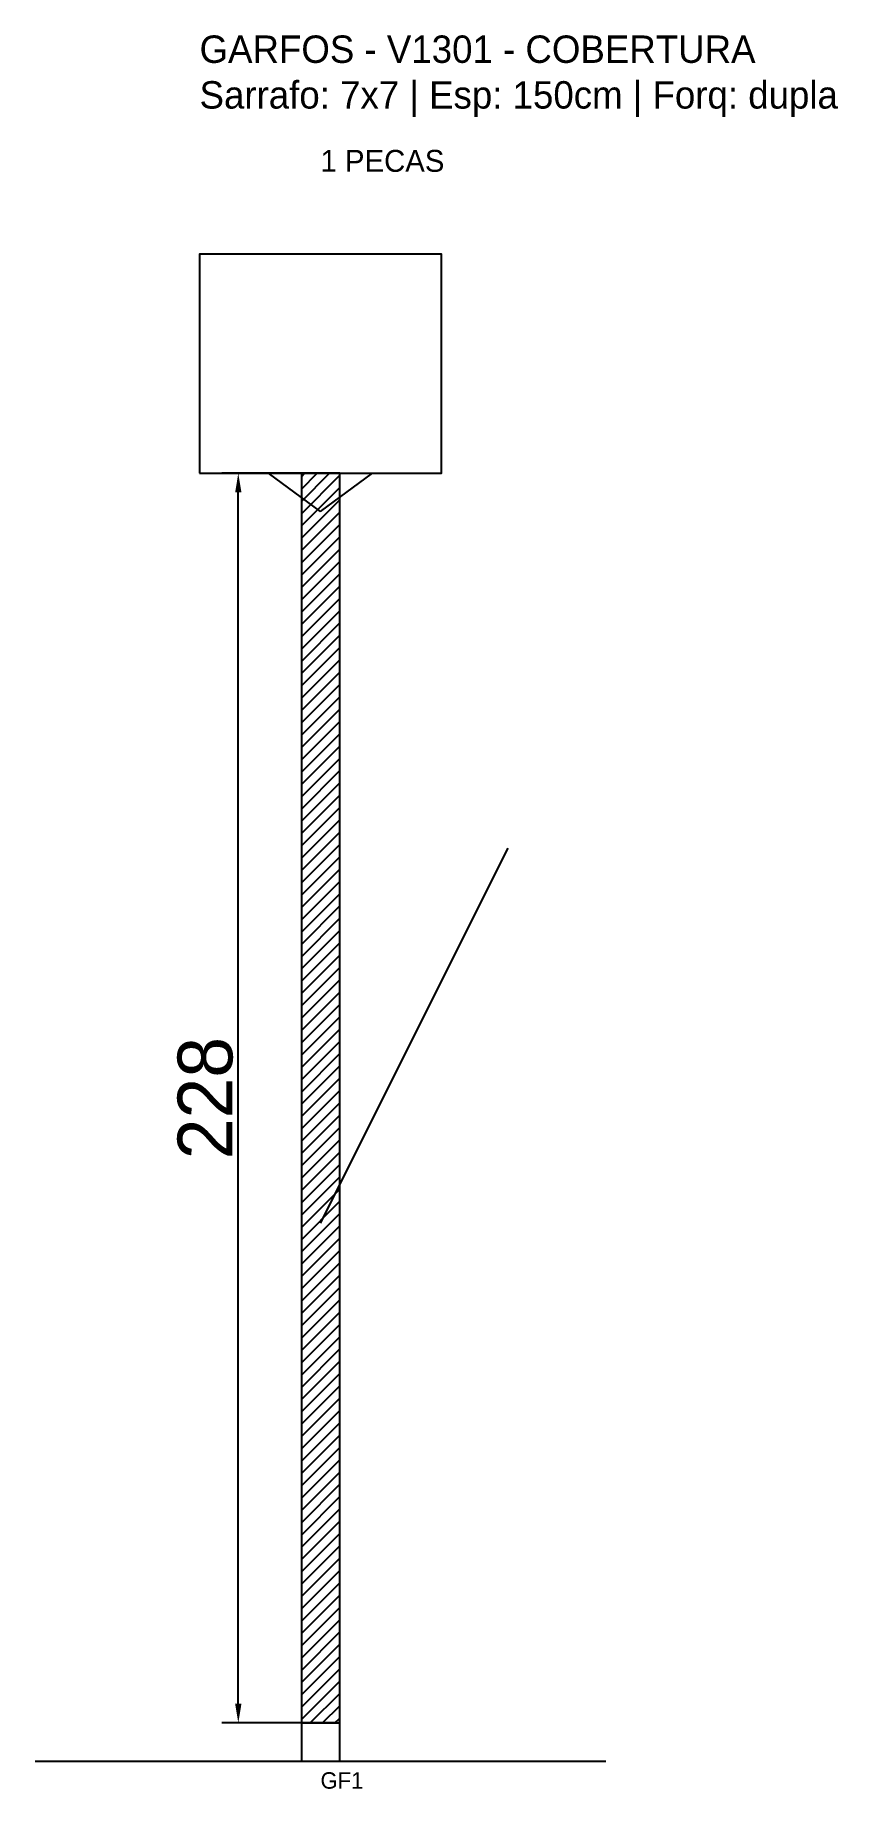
# Model space of a CAD drawing. Header units: metres. Extents: x -30 to 116, y -12 to 308.
import ezdxf

# ---------------------------------------------------------------- set-up
doc = ezdxf.new("R2010")
doc.units = ezdxf.units.M
for name, color, linetype in [('BARRA_ANCORAGEM', 1, 'Continuous'), ('COTA', 241, 'Continuous'), ('GARFOS OK', 3, 'Continuous'), ('NOME DA VIGA', 6, 'Continuous'), ('SARR_7x7', 40, 'Continuous'), ('VIGAS', 3, 'Continuous')]:
    doc.layers.add(name, color=color, linetype=linetype)
doc.dimstyles.new('EZ DXF', dxfattribs={"dimtxt": 10, "dimasz": 3.5, "dimexe": 3, "dimexo": 1.5, "dimgap": 1, "dimtad": 1, "dimdec": 1, "dimdsep": 46, "dimcen": 2.5, "dimazin": 3, "dimtfac": 1, "dimtmove": 0, "dimatfit": 3})

msp = doc.modelspace()

# ---------------------------------------------------------------- hatches: boundary and pattern name
at = {"layer": 'COTA'}
h = msp.add_hatch(dxfattribs=at)
h.set_pattern_fill('ANSI31', scale=0.5)
h.paths.add_polyline_path([(18.570508, 0), (25.570508, 0), (25.570508, 228), (18.570508, 228)])

# ---------------------------------------------------------------- linework, layer by layer
at = {"layer": 'BARRA_ANCORAGEM'}
msp.add_line((22.070508, 91.2), (56.270508, 159.6), dxfattribs=at)
at = {"layer": 'GARFOS OK'}
for p, q in [((22.070508, 221), (12.570508, 228)), ((12.570508, 228), (31.570508, 228)), ((22.070508, 221), (31.570508, 228))]:
    msp.add_line(p, q, dxfattribs=at)
at = {"layer": 'GARFOS OK', "linetype": 'CONTINUOUS'}
msp.add_line((-30, -7), (74.141016, -7), dxfattribs=at)
at = {"layer": 'GARFOS OK'}
msp.add_lwpolyline([(18.570508, 0), (25.570508, 0), (25.570508, 228), (18.570508, 228), (18.570508, 0)], dxfattribs=at)
at = {"layer": 'SARR_7x7'}
msp.add_lwpolyline([(18.570508, -7), (25.570508, -7), (25.570508, 0), (18.570508, 0), (18.570508, -7)], dxfattribs=at)
at = {"layer": 'VIGAS'}
msp.add_lwpolyline([(0, 228), (44.141016, 228), (44.141016, 268), (0, 268), (0, 228)], dxfattribs=at)

# ---------------------------------------------------------------- texts
at = {"layer": 'NOME DA VIGA'}
for s, height, p in [('1 PECAS', 4, (22.070508, 283)), ('GF1', 3, (22.070508, -12))]:
    msp.add_text(s, height=height, dxfattribs=at).set_placement(p)
at = {"layer": 'NOME DA VIGA', "insert": (0, 293), "char_height": 5, "attachment_point": 7}
msp.add_mtext('GARFOS - V1301 - COBERTURA\\PSarrafo: 7x7 | Esp: 150cm | Forq: dupla', dxfattribs=at)

# ---------------------------------------------------------------- dimensions: what is measured, and where the dimension line sits
at = {"layer": 'COTA'}
msp.add_linear_dim(base=(7.070508, 0), p1=(22.070508, 0), p2=(22.070508, 228), angle=90, dimstyle='EZ DXF', dxfattribs=at).render()

doc.saveas('drawing.dxf')
